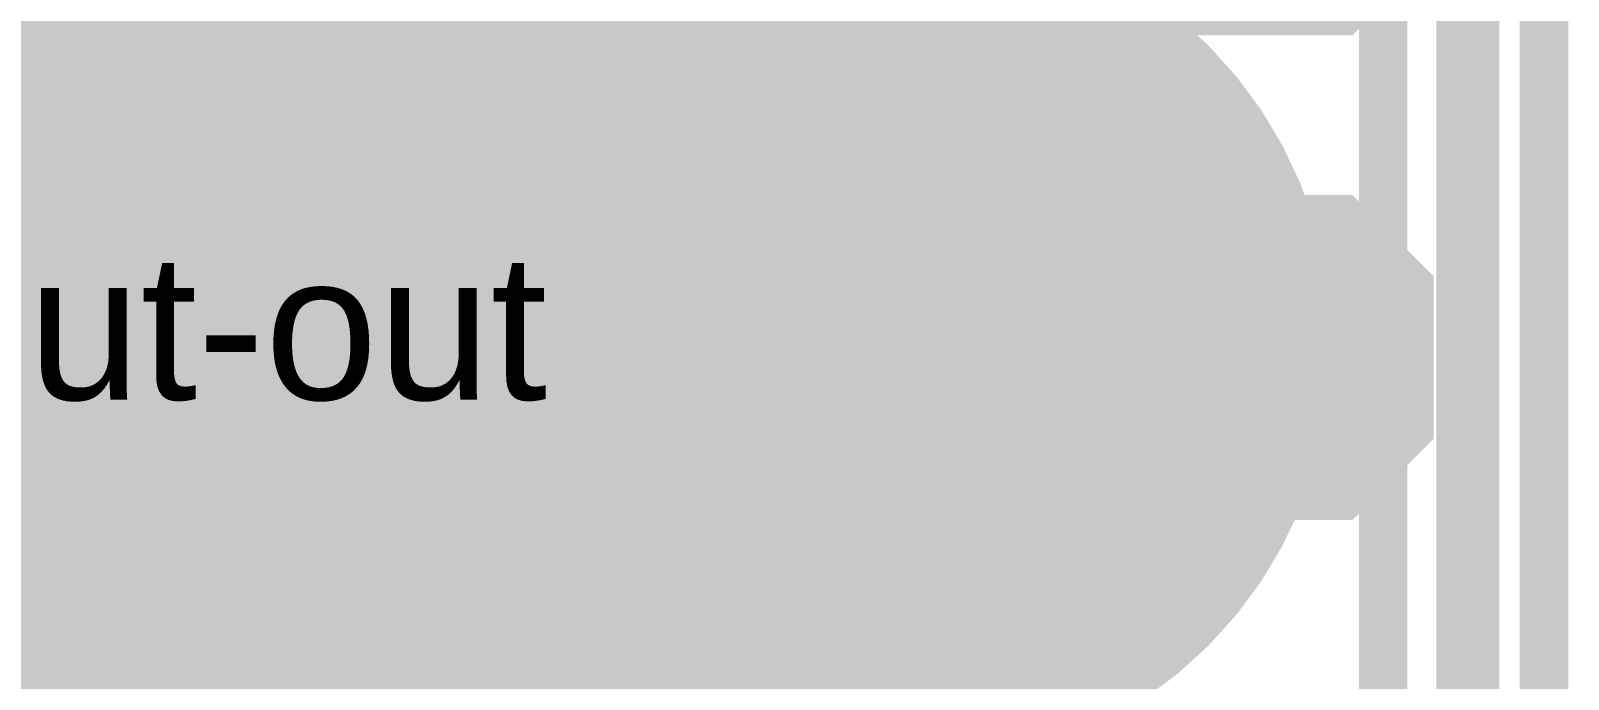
# Model space of a CAD drawing. Header units: inches. Extents: x -17 to 443, y -40 to 218.
# Drawn here: x 184.2 to 192.26, y 11.85 to 15.25 of the extents above; entities that cross this region are included whole.
import ezdxf

# ---------------------------------------------------------------- set-up
doc = ezdxf.new("R2010")
doc.units = ezdxf.units.IN
for name, color, linetype in [('Board Outline', 216, 'Continuous'), ('Bottom Layer', 5, 'Continuous'), ('Bottom Overlay', 54, 'Continuous'), ('Bottom Paste', 16, 'Continuous'), ('Bottom Solder', 6, 'Continuous'), ('Fabrication', 76, 'Continuous'), ('Top Layer', 1, 'Continuous'), ('Top Overlay', 2, 'Continuous'), ('Top Paste', 8, 'Continuous'), ('Top Solder', 216, 'Continuous')]:
    doc.layers.add(name, color=color, linetype=linetype)
doc.styles.add('Arial', font='', dxfattribs={"height": 0.2})
doc.styles.get('Arial').set_extended_font_data('Arial')

# ---------------------------------------------------------------- blocks, each defined once
blk = doc.blocks.new('SEMG_PAD_B_22')
at = {"layer": 'Bottom Layer'}
h = blk.add_hatch(color=5, dxfattribs=at)
edge = h.paths.add_edge_path()
edge.add_arc((-3.15, 0.0128), 2.1, 90, 270)
edge.add_line((-3.15, -2.0872), (3.15, -2.0872))
edge.add_arc((3.15, 0.0128), 2.1, 270, 450)
edge.add_line((3.15, 2.1128), (-3.15, 2.1128))
at = {"layer": 'Bottom Paste'}
h = blk.add_hatch(color=16, dxfattribs=at)
edge = h.paths.add_edge_path()
edge.add_arc((-3.15, 0.0128), 2.1, 90, 270)
edge.add_line((-3.15, -2.0872), (3.15, -2.0872))
edge.add_arc((3.15, 0.0128), 2.1, 270, 450)
edge.add_line((3.15, 2.1128), (-3.15, 2.1128))
at = {"layer": 'Bottom Solder'}
h = blk.add_hatch(color=6, dxfattribs=at)
edge = h.paths.add_edge_path()
edge.add_arc((-3.15, 0.0128), 2.2016, 90, 270)
edge.add_line((-3.15, -2.1888), (3.15, -2.1888))
edge.add_arc((3.15, 0.0128), 2.2016, 270, 450)
edge.add_line((3.15, 2.2144), (-3.15, 2.2144))
at = {"layer": 'Bottom Overlay'}
blk.add_lwpolyline([(-5.6832, 10.9657, 0.127, 0.127, 0), (-5.6832, -10.9657, 0.127, 0.127, 0)], format="xyseb", dxfattribs=at)
blk = doc.blocks.new('T____P____SMD_3_P____24')
at = {"layer": 'Top Layer'}
h = blk.add_hatch(color=1, dxfattribs=at)
edge = h.paths.add_edge_path()
edge.add_arc((-0.5, 3.04), 0.5, 90, 180)
edge.add_line((-1, 3.04), (-1, 2.04))
edge.add_arc((-0.5, 2.04), 0.5, 180, 270)
edge.add_line((-0.5, 1.54), (0.5, 1.54))
edge.add_arc((0.5, 2.04), 0.5, 270, 360)
edge.add_line((1, 2.04), (1, 3.04))
edge.add_arc((0.5, 3.04), 0.5, 0, 90)
edge.add_line((0.5, 3.54), (-0.5, 3.54))
h = blk.add_hatch(color=1, dxfattribs=at)
edge = h.paths.add_edge_path()
edge.add_arc((-1, 0), 1, 90, 270)
edge.add_line((-1, -1), (1, -1))
edge.add_arc((1, 0), 1, 270, 450)
edge.add_line((1, 1), (-1, 1))
h = blk.add_hatch(color=1, dxfattribs=at)
edge = h.paths.add_edge_path()
edge.add_arc((-0.5, -2.04), 0.5, 90, 180)
edge.add_line((-1, -2.04), (-1, -3.04))
edge.add_arc((-0.5, -3.04), 0.5, 180, 270)
edge.add_line((-0.5, -3.54), (0.5, -3.54))
edge.add_arc((0.5, -3.04), 0.5, 270, 360)
edge.add_line((1, -3.04), (1, -2.04))
edge.add_arc((0.5, -2.04), 0.5, 0, 90)
edge.add_line((0.5, -1.54), (-0.5, -1.54))
at = {"layer": 'Top Paste'}
h = blk.add_hatch(color=8, dxfattribs=at)
edge = h.paths.add_edge_path()
edge.add_arc((-0.5, 3.04), 0.5, 90, 180)
edge.add_line((-1, 3.04), (-1, 2.04))
edge.add_arc((-0.5, 2.04), 0.5, 180, 270)
edge.add_line((-0.5, 1.54), (0.5, 1.54))
edge.add_arc((0.5, 2.04), 0.5, 270, 360)
edge.add_line((1, 2.04), (1, 3.04))
edge.add_arc((0.5, 3.04), 0.5, 0, 90)
edge.add_line((0.5, 3.54), (-0.5, 3.54))
h = blk.add_hatch(color=8, dxfattribs=at)
edge = h.paths.add_edge_path()
edge.add_arc((-1, 0), 1, 90, 270)
edge.add_line((-1, -1), (1, -1))
edge.add_arc((1, 0), 1, 270, 450)
edge.add_line((1, 1), (-1, 1))
h = blk.add_hatch(color=8, dxfattribs=at)
edge = h.paths.add_edge_path()
edge.add_arc((-0.5, -2.04), 0.5, 90, 180)
edge.add_line((-1, -2.04), (-1, -3.04))
edge.add_arc((-0.5, -3.04), 0.5, 180, 270)
edge.add_line((-0.5, -3.54), (0.5, -3.54))
edge.add_arc((0.5, -3.04), 0.5, 270, 360)
edge.add_line((1, -3.04), (1, -2.04))
edge.add_arc((0.5, -2.04), 0.5, 0, 90)
edge.add_line((0.5, -1.54), (-0.5, -1.54))
at = {"layer": 'Top Solder'}
h = blk.add_hatch(color=216, dxfattribs=at)
edge = h.paths.add_edge_path()
edge.add_arc((-0.5, 3.04), 0.6016, 90, 180)
edge.add_line((-1.1016, 3.04), (-1.1016, 2.04))
edge.add_arc((-0.5, 2.04), 0.6016, 180, 270)
edge.add_line((-0.5, 1.4384), (0.5, 1.4384))
edge.add_arc((0.5, 2.04), 0.6016, 270, 360)
edge.add_line((1.1016, 2.04), (1.1016, 3.04))
edge.add_arc((0.5, 3.04), 0.6016, 0, 90)
edge.add_line((0.5, 3.6416), (-0.5, 3.6416))
h = blk.add_hatch(color=216, dxfattribs=at)
edge = h.paths.add_edge_path()
edge.add_arc((-1, 0), 1.1016, 90, 270)
edge.add_line((-1, -1.1016), (1, -1.1016))
edge.add_arc((1, 0), 1.1016, 270, 450)
edge.add_line((1, 1.1016), (-1, 1.1016))
h = blk.add_hatch(color=216, dxfattribs=at)
edge = h.paths.add_edge_path()
edge.add_arc((-0.5, -2.04), 0.6016, 90, 180)
edge.add_line((-1.1016, -2.04), (-1.1016, -3.04))
edge.add_arc((-0.5, -3.04), 0.6016, 180, 270)
edge.add_line((-0.5, -3.6416), (0.5, -3.6416))
edge.add_arc((0.5, -3.04), 0.6016, 270, 360)
edge.add_line((1.1016, -3.04), (1.1016, -2.04))
edge.add_arc((0.5, -2.04), 0.6016, 0, 90)
edge.add_line((0.5, -1.4384), (-0.5, -1.4384))
blk = doc.blocks.new('4_P___SMD_W____CON__216')
at = {"layer": 'Top Layer'}
blk.add_hatch(color=1, dxfattribs=at).paths.add_polyline_path([(5.455, 0.75), (4.705, 0.75), (4.33, 0.375), (4.33, -0.375), (4.705, -0.75), (5.455, -0.75), (5.83, -0.375), (5.83, 0.375)])
at = {"layer": 'Top Paste'}
blk.add_hatch(color=8, dxfattribs=at).paths.add_polyline_path([(5.455, 0.75), (4.705, 0.75), (4.33, 0.375), (4.33, -0.375), (4.705, -0.75), (5.455, -0.75), (5.83, -0.375), (5.83, 0.375)])
at = {"layer": 'Top Solder'}
for points in [[(2.9658, 0.8516), (2.1142, 0.8516), (1.6884, 0.4258), (1.6884, -0.4258), (2.1142, -0.8516), (2.9658, -0.8516), (3.3916, -0.4258), (3.3916, 0.4258)], [(5.5058, 0.8516), (4.6542, 0.8516), (4.2284, 0.4258), (4.2284, -0.4258), (4.6542, -0.8516), (5.5058, -0.8516), (5.9316, -0.4258), (5.9316, 0.4258)]]:
    blk.add_hatch(color=216, dxfattribs=at).paths.add_polyline_path(points)
at = {"layer": 'Top Overlay'}
for points in [[(-0.3797, 0.9652, 0.2, 0.2, 0), (8.102, 0.9652, 0.2, 0.2, 0)], [(8.1165, -0.9652, 0.2, 0.2, 0), (-0.491, -0.9652, 0.2, 0.2, 0)]]:
    blk.add_lwpolyline(points, format="xyseb", dxfattribs=at)

msp = doc.modelspace()

# ---------------------------------------------------------------- linework, layer by layer
at = {"layer": 'Board Outline'}
msp.add_lwpolyline([(192.1347, 24.5041, 0.127, 0.127, 0), (192.1347, 2.6483, 0.127, 0.127, 0)], format="xyseb", dxfattribs=at)
at = {"layer": 'Bottom Layer'}
for points in [[(191.7741, 10.2695, 0.254, 0.254, 0), (191.7741, 23.137, 0.254, 0.254, 0)], [(191.2915, 11.6948, 0.254, 0.254, 0), (191.2915, 16.9993, 0.254, 0.254, 0)]]:
    msp.add_lwpolyline(points, format="xyseb", dxfattribs=at)
at = {"layer": 'Fabrication'}
for points in [[(192.1347, 24.5041, 0.254, 0.254, 0), (192.1347, 2.6483, 0.254, 0.254, 0)], [(188.7993, 15.7018, 0.254, 0.254, -0.198912), (190.2843, 15.0868, 0.254, 0.254, 0)], [(190.2843, 15.0868, 0.254, 0.254, -0.198912), (190.8993, 13.6018, 0.254, 0.254, 0)], [(190.8993, 13.6018, 0.254, 0.254, -0.198912), (190.2843, 12.1169, 0.254, 0.254, 0)], [(190.2843, 12.1169, 0.254, 0.254, -0.198912), (188.7993, 11.5018, 0.254, 0.254, 0)]]:
    msp.add_lwpolyline(points, format="xyseb", dxfattribs=at)
for points in [[(190.2208, 15.0868, 0.127, 0.127, 1), (190.3478, 15.0868, 0.127, 0.127, 1)], [(190.2208, 15.0868, 0.127, 0.127, 1), (190.3478, 15.0868, 0.127, 0.127, 1)], [(190.8358, 13.6018, 0.127, 0.127, 1), (190.9628, 13.6018, 0.127, 0.127, 1)], [(190.8358, 13.6018, 0.127, 0.127, 1), (190.9628, 13.6018, 0.127, 0.127, 1)], [(190.2208, 12.1169, 0.127, 0.127, 1), (190.3478, 12.1169, 0.127, 0.127, 1)], [(190.2208, 12.1169, 0.127, 0.127, 1), (190.3478, 12.1169, 0.127, 0.127, 1)]]:
    msp.add_lwpolyline(points, format="xyseb", close=True, dxfattribs=at)
at = {"layer": 'Top Layer'}
for points in [[(188.0592, 10.747, 0.3048, 0.3048, 0), (188.0592, 21.9622, 0.3048, 0.3048, 0)], [(187.3705, 14.6001, 0.3048, 0.3048, 0), (187.3705, 16.7139, 0.3048, 0.3048, 0)], [(188.7022, 14.9736, 0.3048, 0.3048, -0.198912), (188.9862, 15.6594, 0.3048, 0.3048, 0)], [(187.1922, 15.4577, 0.3048, 0.3048, -0.156726), (186.5129, 14.7784, 0.3048, 0.3048, 0)], [(188.7022, 9.8694, 0.3048, 0.3048, 0), (188.7022, 14.9736, 0.3048, 0.3048, 0)], [(186.5129, 14.7784, 0.3048, 0.3048, -0.106589), (185.8737, 14.6069, 0.3048, 0.3048, 0)], [(183.0725, 14.5669, 0.381, 0.381, 0), (185.5534, 14.5669, 0.381, 0.381, 0)], [(185.6454, 14.605, 0.3048, 0.3048, 0), (185.7956, 14.605, 0.3048, 0.3048, 0)], [(185.8737, 14.6069, 0.3048, 0.3048, -0.012432), (185.7956, 14.605, 0.3048, 0.3048, 0)], [(189.4162, 13.2162, 0.3048, 0.3048, -0.414214), (189.7397, 13.5397, 0.3048, 0.3048, 0)], [(189.7397, 13.5397, 0.3048, 0.3048, 0), (190.4412, 13.5397, 0.3048, 0.3048, 0)], [(190.4412, 13.5397, 0.3048, 0.3048, -0.414214), (190.573, 13.4079, 0.3048, 0.3048, 0)], [(190.573, 13.4079, 0.3048, 0.3048, 0), (190.7049, 13.5397, 0.3048, 0.3048, 0)], [(189.4162, 10.747, 0.3048, 0.3048, 0), (189.4162, 13.2162, 0.3048, 0.3048, 0)], [(185.6454, 12.0455, 0.381, 0.381, 0), (186.9245, 10.7664, 0.381, 0.381, 0)], [(185.6454, 12.0455, 0.3048, 0.3048, 0), (185.6454, 12.065, 0.3048, 0.3048, 0)]]:
    msp.add_lwpolyline(points, format="xyseb", dxfattribs=at)
for points in [[(188.626, 14.9736, 0.1524, 0.1524, 1), (188.7784, 14.9736, 0.1524, 0.1524, 1)], [(188.626, 14.9736, 0.1524, 0.1524, 1), (188.7784, 14.9736, 0.1524, 0.1524, 1)], [(186.4367, 14.7784, 0.1524, 0.1524, 1), (186.5891, 14.7784, 0.1524, 0.1524, 1)], [(186.4367, 14.7784, 0.1524, 0.1524, 1), (186.5891, 14.7784, 0.1524, 0.1524, 1)], [(185.4581, 14.5669, 0.1905, 0.1905, 1), (185.6486, 14.5669, 0.1905, 0.1905, 1)], [(185.5692, 14.605, 0.1524, 0.1524, 1), (185.7216, 14.605, 0.1524, 0.1524, 1)], [(185.7194, 14.605, 0.1524, 0.1524, 1), (185.8718, 14.605, 0.1524, 0.1524, 1)], [(185.7194, 14.605, 0.1524, 0.1524, 1), (185.8718, 14.605, 0.1524, 0.1524, 1)], [(185.7975, 14.6069, 0.1524, 0.1524, 1), (185.9499, 14.6069, 0.1524, 0.1524, 1)], [(185.7975, 14.6069, 0.1524, 0.1524, 1), (185.9499, 14.6069, 0.1524, 0.1524, 1)], [(187.2943, 14.6001, 0.1524, 0.1524, 1), (187.4467, 14.6001, 0.1524, 0.1524, 1)], [(189.6635, 13.5397, 0.1524, 0.1524, 1), (189.8159, 13.5397, 0.1524, 0.1524, 1)], [(189.6635, 13.5397, 0.1524, 0.1524, 1), (189.8159, 13.5397, 0.1524, 0.1524, 1)], [(190.365, 13.5397, 0.1524, 0.1524, 1), (190.5174, 13.5397, 0.1524, 0.1524, 1)], [(190.365, 13.5397, 0.1524, 0.1524, 1), (190.5174, 13.5397, 0.1524, 0.1524, 1)], [(190.6287, 13.5397, 0.1524, 0.1524, 1), (190.7811, 13.5397, 0.1524, 0.1524, 1)], [(190.4968, 13.4079, 0.1524, 0.1524, 1), (190.6492, 13.4079, 0.1524, 0.1524, 1)], [(190.4968, 13.4079, 0.1524, 0.1524, 1), (190.6492, 13.4079, 0.1524, 0.1524, 1)], [(189.34, 13.2162, 0.1524, 0.1524, 1), (189.4924, 13.2162, 0.1524, 0.1524, 1)], [(189.34, 13.2162, 0.1524, 0.1524, 1), (189.4924, 13.2162, 0.1524, 0.1524, 1)], [(185.5501, 12.0455, 0.1905, 0.1905, 1), (185.7406, 12.0455, 0.1905, 0.1905, 1)], [(185.5692, 12.065, 0.1524, 0.1524, 1), (185.7216, 12.065, 0.1524, 0.1524, 1)], [(185.5692, 12.0455, 0.1524, 0.1524, 1), (185.7216, 12.0455, 0.1524, 0.1524, 1)]]:
    msp.add_lwpolyline(points, format="xyseb", close=True, dxfattribs=at)

# ---------------------------------------------------------------- block references
for name, p, rotation in [('SEMG_PAD_B_22', (185.6453, 13.589), 180), ('4_P___SMD_W____CON__216', (190.7049, 18.6197), 270), ('T____P____SMD_3_P____24', (185.6453, 14.6049), 180)]:
    msp.add_blockref(name, p, dxfattribs=dict(rotation=rotation))

# ---------------------------------------------------------------- texts
at = {"layer": 'Fabrication', "style": 'Arial'}
msp.add_text('Cut-out', height=0.762, dxfattribs=at).set_placement((183.4195, 13.3181))

doc.saveas('drawing.dxf')
